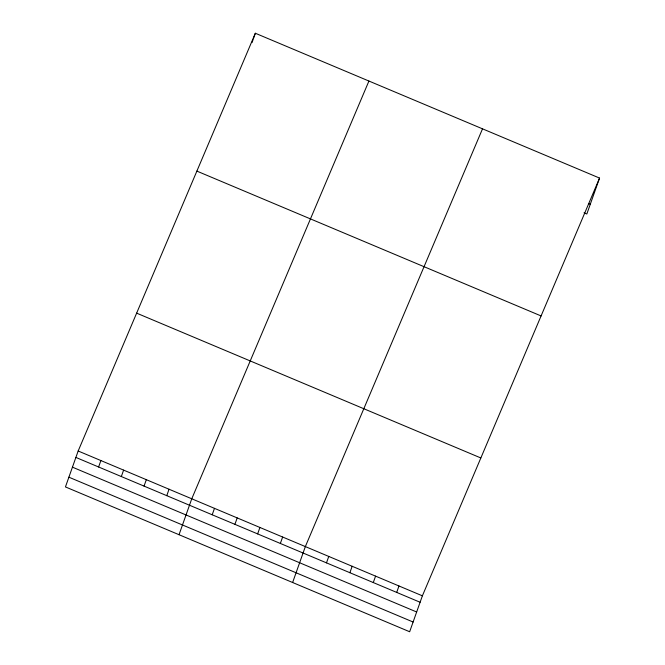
<?xml version="1.0" encoding="UTF-8"?>
<svg xmlns="http://www.w3.org/2000/svg" width="665" height="665" viewBox="0 0 665 665"><rect width="100%" height="100%" fill="white"/><g stroke="black" fill="none" stroke-linecap="round" stroke-linejoin="round"><path stroke-width="1" d="M78.171 450.995L65.444 486.921L409.657 631.75L422.383 595.823L599.556 178.079L255.343 33.25L78.171 450.995L422.383 595.823M98.611 466.988L100.889 460.554M252.027 42.602L253.066 39.684M253.39 38.761L255.343 33.25M121.329 476.547L123.607 470.113M144.047 486.107L146.325 479.673M166.765 495.666L169.043 489.232M179.035 534.71L191.761 498.792L368.925 81.047M212.202 514.777L214.479 508.351M234.92 524.336L237.197 517.91M257.638 533.895L259.915 527.47M280.356 543.455L282.633 537.029M292.625 582.507L305.351 546.58L482.516 128.835M326.482 562.864L328.759 556.43M349.881 572.715L352.159 566.281M373.289 582.565L375.567 576.131M396.697 592.407L398.975 585.981M599.556 178.079L586.829 214.005L584.02 212.825M588.409 203.482L590.279 204.271M196.873 171.105L541.086 315.942M136.633 313.14L480.845 457.969M75.893 457.429L420.105 602.257M72.443 467.163L416.656 611.991M68.894 477.187L413.106 622.016"/></g></svg>
